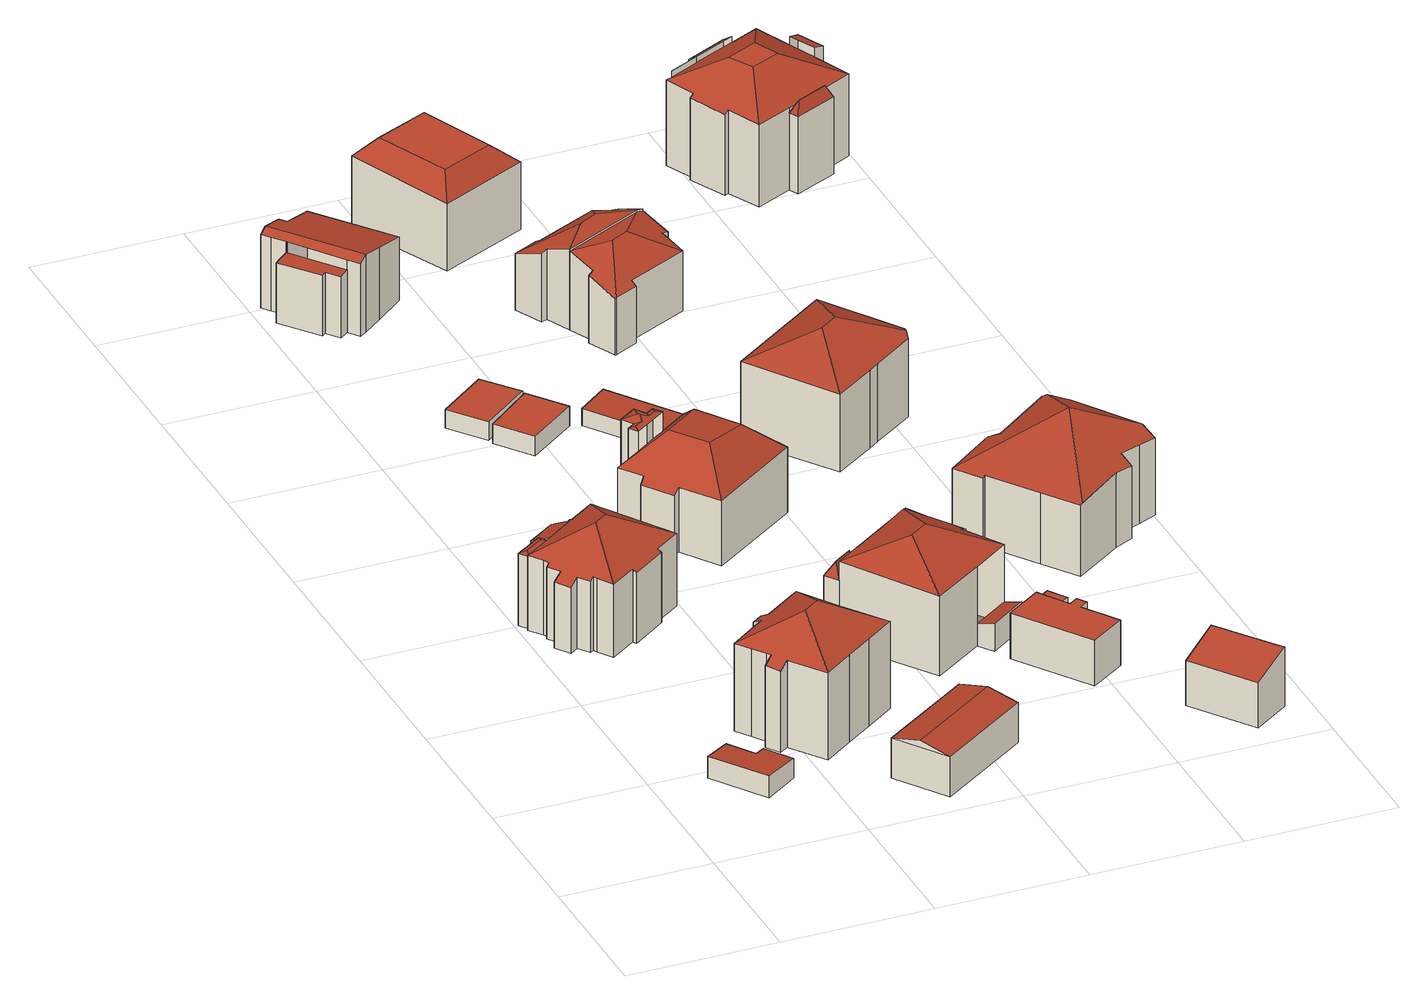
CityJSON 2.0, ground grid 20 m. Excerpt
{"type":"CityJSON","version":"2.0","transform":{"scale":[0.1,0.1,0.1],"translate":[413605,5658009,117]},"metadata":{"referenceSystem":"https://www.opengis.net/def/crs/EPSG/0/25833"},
"CityObjects":{
"building1":{"type":"Building","attributes":{"Dachtyp_tdc":"tdcPolyFlatRoof","Gemeindeschluessel":14612000,"Dachneigung":3.48,"QualitaetDacherkennung":64,"Geometrietyp2DReferenz":"3000","measuredHeight":2.97,"function":"31001_9998","roofType":"2100"},"geometry":[{"type":"Solid","lod":"2","boundaries":[[[[0,1,2,3]],[[1,4,5,2]],[[4,6,7,5]],[[6,8,9,7]],[[8,10,11,9]],[[10,0,3,11]],[[10,8,6,4,1,0]],[[3,2,5,7,9,11]]]],"semantics":{"surfaces":[{"type":"WallSurface"},{"type":"RoofSurface"},{"type":"GroundSurface"}],"values":[[0,0,0,0,0,0,1,2]]}}]},
"building2":{"type":"Building","attributes":{"Gemeindeschluessel":14612000,"Geometrietyp2DReferenz":"3000","function":"31001_9998","roofType":"9999"},"children":["building2-1","building2-2","building2-3"]},
"building2-1":{"type":"BuildingPart","attributes":{"Dachtyp_tdc":"tdcFreeFormRoof","Dachneigung":18.58,"QualitaetDacherkennung":23,"Geometrietyp2DReferenz":"3000","measuredHeight":10.17,"roofType":"5000"},"parents":["building2"],"geometry":[{"type":"MultiSurface","lod":"2","boundaries":[[[12,13,14,15]],[[13,16,17,18,14]],[[19,20,16,13]],[[19,13,12]],[[20,19,12,21]],[[20,21,22,16]],[[23,15,14,18]]],"semantics":{"surfaces":[{"type":"WallSurface"},{"type":"RoofSurface"},{"type":"GroundSurface"}],"values":[0,0,1,1,1,1,2]}}]},
"building2-2":{"type":"BuildingPart","attributes":{"Dachtyp_tdc":"tdcHipRoof","Dachneigung":30.37,"QualitaetDacherkennung":63,"Geometrietyp2DReferenz":"3000","measuredHeight":13.62,"roofType":"3200"},"parents":["building2"],"geometry":[{"type":"MultiSurface","lod":"2","boundaries":[[[24,25,26,27]],[[25,28,29,26]],[[28,30,31,29]],[[30,32,33,31]],[[32,34,35,33]],[[34,36,37,35]],[[36,38,39,37]],[[38,40,41,39]],[[40,42,43,41]],[[42,44,45,43]],[[44,46,47,45]],[[46,48,49,47]],[[48,50,51,49]],[[50,52,53,51]],[[52,54,55,53]],[[54,56,57,55]],[[56,58,59,57]],[[58,60,61,59]],[[60,62,63,61]],[[62,64,65,63]],[[64,66,67,65]],[[66,68,15,67]],[[68,12,15]],[[66,64,62,60,58,56,54,52,50,48,46,44,69]],[[34,32,70]],[[44,42,40,38,36,34,70,69]],[[32,30,28,25,24,71,72,68,66,69,70]],[[23,73,27,26,29,31,33,35,37,39,41,43,45,47,49,51,53,55,57,59,61,63,65,67,15]]],"semantics":{"surfaces":[{"type":"WallSurface"},{"type":"RoofSurface"},{"type":"GroundSurface"}],"values":[0,0,0,0,0,0,0,0,0,0,0,0,0,0,0,0,0,0,0,0,0,0,0,1,1,1,1,2]}}]},
"building2-3":{"type":"BuildingPart","attributes":{"Dachtyp_tdc":"tdcPolyFlatRoof","Dachneigung":27.55,"QualitaetDacherkennung":15,"Geometrietyp2DReferenz":"3000","measuredHeight":10.38,"roofType":"2100"},"parents":["building2"],"geometry":[{"type":"MultiSurface","lod":"2","boundaries":[[[17,74,75,18]],[[74,76,77,75]],[[76,78,79,77]],[[78,80,24,27,79]],[[80,78,76,74,17,22,81,82]],[[73,23,18,75,77,79,27]]],"semantics":{"surfaces":[{"type":"WallSurface"},{"type":"RoofSurface"},{"type":"GroundSurface"}],"values":[0,0,0,0,1,2]}}]},
"building3":{"type":"Building","attributes":{"Dachtyp_tdc":"tdcHipRoof","Gemeindeschluessel":14612000,"Dachneigung":27.73,"QualitaetDacherkennung":63,"Geometrietyp2DReferenz":"3000","measuredHeight":15.5,"function":"31001_9998","roofType":"3200"},"geometry":[{"type":"Solid","lod":"2","boundaries":[[[[83,84,85,86]],[[84,87,88,85]],[[87,89,90,88]],[[89,91,92,90]],[[91,93,94,92]],[[93,95,96,94]],[[95,97,98,96]],[[97,99,100,98]],[[99,101,102,100]],[[101,103,104,102]],[[103,105,106,104]],[[105,107,108,106]],[[107,109,110,108]],[[109,111,112,110]],[[111,113,114,112]],[[107,105,103,115]],[[93,91,89,87,84,83,116,113,117]],[[103,101,99,97,95,93,117,115]],[[113,111,109,107,115,117]],[[114,118,86,85,88,90,92,94,96,98,100,102,104,106,108,110,112]],[[113,116,118,114]],[[116,83,86,118]]]],"semantics":{"surfaces":[{"type":"WallSurface"},{"type":"RoofSurface"},{"type":"GroundSurface"}],"values":[[0,0,0,0,0,0,0,0,0,0,0,0,0,0,0,1,1,1,1,2,0,0]]}}]},
"building4":{"type":"Building","attributes":{"Dachtyp_tdc":"tdcGableRoof","Gemeindeschluessel":14612000,"Dachneigung":11.67,"QualitaetDacherkennung":85,"Geometrietyp2DReferenz":"3000","measuredHeight":6.37,"function":"31001_9998","roofType":"3100"},"geometry":[{"type":"Solid","lod":"2","boundaries":[[[[119,120,121,122]],[[120,123,124,121]],[[123,125,126,124]],[[125,119,122,126]],[[123,120,127]],[[119,125,128]],[[120,119,128,127]],[[125,123,127,128]],[[122,121,124,126]]]],"semantics":{"surfaces":[{"type":"WallSurface"},{"type":"RoofSurface"},{"type":"GroundSurface"}],"values":[[0,0,0,0,0,0,1,1,2]]}}]},
"building5":{"type":"Building","attributes":{"Dachtyp_tdc":"tdcPolyFlatRoof","Gemeindeschluessel":14612000,"Dachneigung":0,"QualitaetDacherkennung":71,"Geometrietyp2DReferenz":"3000","measuredHeight":2.47,"function":"31001_9998","roofType":"1000"},"geometry":[{"type":"Solid","lod":"2","boundaries":[[[[129,130,131,132]],[[130,133,134,131]],[[133,135,136,134]],[[135,129,132,136]],[[135,133,130,129]],[[132,131,134,136]]]],"semantics":{"surfaces":[{"type":"WallSurface"},{"type":"RoofSurface"},{"type":"GroundSurface"}],"values":[[0,0,0,0,1,2]]}}]},
"building6":{"type":"Building","attributes":{"Dachtyp_tdc":"tdcPolyFlatRoof","Gemeindeschluessel":14612000,"Dachneigung":0,"QualitaetDacherkennung":57,"Geometrietyp2DReferenz":"3000","measuredHeight":2.77,"function":"31001_9998","roofType":"1000"},"geometry":[{"type":"Solid","lod":"2","boundaries":[[[[137,138,139,140]],[[141,142,138,137]],[[142,143,139,138]],[[143,144,140,139]],[[144,141,137,140]],[[144,143,142,141]]]],"semantics":{"surfaces":[{"type":"GroundSurface"},{"type":"WallSurface"},{"type":"RoofSurface"}],"values":[[0,1,1,1,1,2]]}}]},
"building7":{"type":"Building","attributes":{"Gemeindeschluessel":14612000,"Geometrietyp2DReferenz":"3000","function":"31001_9998","roofType":"9999"},"children":["building7-1","building7-2"]},
"building7-1":{"type":"BuildingPart","attributes":{"Dachtyp_tdc":"tdcPolyFlatRoof","Dachneigung":7.54,"QualitaetDacherkennung":44,"Geometrietyp2DReferenz":"3000","measuredHeight":8.56,"roofType":"2100"},"parents":["building7"],"geometry":[{"type":"MultiSurface","lod":"2","boundaries":[[[145,146,147,148]],[[146,149,150,147]],[[149,151,152,150]],[[151,153,154,152]],[[153,155,156,154]],[[155,157,158,156]],[[157,155,153,151,149,146,145]],[[147,150,152,154,156,158,148]]],"semantics":{"surfaces":[{"type":"WallSurface"},{"type":"RoofSurface"},{"type":"GroundSurface"}],"values":[0,0,0,0,0,0,1,2]}}]},
"building7-2":{"type":"BuildingPart","attributes":{"Dachtyp_tdc":"tdcGableRoof","Dachneigung":13.08,"QualitaetDacherkennung":30,"Geometrietyp2DReferenz":"3000","measuredHeight":10.65,"roofType":"3100"},"parents":["building7"],"geometry":[{"type":"MultiSurface","lod":"2","boundaries":[[[159,160,161,158,157]],[[160,162,163,161]],[[162,164,165,163]],[[164,166,167,165]],[[166,168,169,167]],[[168,170,171,169]],[[170,172,173,171]],[[172,174,175,173]],[[174,176,177,175]],[[176,178,179,177]],[[178,180,181,179]],[[180,182,148,181]],[[182,145,148]],[[178,176,174,172,170,168,166]],[[166,164,162,160,159,182,180,178]],[[158,161,163,165,167,169,171,173,175,177,179,181,148]]],"semantics":{"surfaces":[{"type":"WallSurface"},{"type":"RoofSurface"},{"type":"GroundSurface"}],"values":[0,0,0,0,0,0,0,0,0,0,0,0,0,1,1,2]}}]},
"building8":{"type":"Building","attributes":{"Gemeindeschluessel":14612000,"Geometrietyp2DReferenz":"3000","function":"31001_9998","roofType":"9999"},"children":["building8-1","building8-2"]},
"building8-1":{"type":"BuildingPart","attributes":{"Dachtyp_tdc":"tdcCutTentRoof","Dachneigung":45.8,"QualitaetDacherkennung":54,"Geometrietyp2DReferenz":"3000","measuredHeight":13.41,"roofType":"9999"},"parents":["building8"],"geometry":[{"type":"MultiSurface","lod":"2","boundaries":[[[183,184,185,186]],[[184,187,188,185]],[[187,189,190,188]],[[189,191,192,190]],[[191,193,194,192]],[[193,195,196,194]],[[195,197,198,196]],[[197,199,200,198]],[[199,201,202,200]],[[201,203,204,202]],[[203,205,206,204]],[[205,207,208,206]],[[207,209,210,208]],[[209,211,212,210]],[[197,195,193,191,189,187,213,214]],[[199,197,214,215]],[[209,207,205,203,201,199,215,216]],[[187,184,183,211,209,216,213]],[[216,215,214,213]],[[186,185,188,190,192,194,196,198,200,202,204,206,208,210,212]]],"semantics":{"surfaces":[{"type":"WallSurface"},{"type":"RoofSurface"},{"type":"GroundSurface"}],"values":[0,0,0,0,0,0,0,0,0,0,0,0,0,0,1,1,1,1,1,2]}}]},
"building8-2":{"type":"BuildingPart","attributes":{"Dachtyp_tdc":"tdcFreeFormRoof","Dachneigung":16.87,"QualitaetDacherkennung":27,"Geometrietyp2DReferenz":"3000","measuredHeight":12.08,"roofType":"5000"},"parents":["building8"],"geometry":[{"type":"MultiSurface","lod":"2","boundaries":[[[217,218,219,220]],[[218,221,222,219]],[[221,223,224,222]],[[223,225,185,224]],[[225,226,183,186,185]],[[227,212,211]],[[227,228,229,212]],[[228,230,231,229]],[[230,217,220,231]],[[230,228,232,233]],[[228,227,232]],[[227,226,234,235,236,233,232]],[[226,225,223,234]],[[223,221,235,234]],[[221,218,237,236,235]],[[218,217,237]],[[217,230,233,236,237]],[[220,219,222,224,185,186,212,229,231]]],"semantics":{"surfaces":[{"type":"WallSurface"},{"type":"RoofSurface"},{"type":"GroundSurface"}],"values":[0,0,0,0,0,0,0,0,0,1,1,1,1,1,1,1,1,2]}}]},
"building9":{"type":"Building","attributes":{"Gemeindeschluessel":14612000,"Geometrietyp2DReferenz":"3000","function":"31001_9998","roofType":"9999"},"children":["building9-1","building9-2","building9-3","building9-4"]},
"building9-1":{"type":"BuildingPart","attributes":{"Dachtyp_tdc":"tdcFreeFormRoof","Dachneigung":59.12,"QualitaetDacherkennung":9,"Geometrietyp2DReferenz":"3000","measuredHeight":10.63,"roofType":"5000"},"parents":["building9"],"geometry":[{"type":"MultiSurface","lod":"2","boundaries":[[[238,239,240]],[[241,238,240,242]],[[241,242,243]],[[238,241,243,239]],[[244,245,246,247]],[[243,242,245,244]],[[242,240,246,245]],[[240,239,247,246]]],"semantics":{"surfaces":[{"type":"WallSurface"},{"type":"RoofSurface"},{"type":"GroundSurface"}],"values":[0,1,1,1,2,0,0,0]}}]},
"building9-2":{"type":"BuildingPart","attributes":{"Dachtyp_tdc":"tdcGableRoof","Dachneigung":43.12,"QualitaetDacherkennung":3,"Geometrietyp2DReferenz":"3000","measuredHeight":8.92,"roofType":"3100"},"parents":["building9"],"geometry":[{"type":"MultiSurface","lod":"2","boundaries":[[[248,249,250,251]],[[252,253,254,255]],[[253,248,251,254]],[[248,253,256]],[[249,248,256,257,258]],[[253,252,257,256]],[[251,250,259,255,254]]],"semantics":{"surfaces":[{"type":"WallSurface"},{"type":"RoofSurface"},{"type":"GroundSurface"}],"values":[0,0,0,0,1,1,2]}}]},
"building9-3":{"type":"BuildingPart","attributes":{"Dachtyp_tdc":"tdcHipRoof","Dachneigung":21.95,"QualitaetDacherkennung":55,"Geometrietyp2DReferenz":"3000","measuredHeight":14.05,"roofType":"3200"},"parents":["building9"],"geometry":[{"type":"MultiSurface","lod":"2","boundaries":[[[260,261,262,250,249]],[[261,263,264,262]],[[263,265,266,264]],[[265,267,268,266]],[[267,269,270,271,268]],[[272,273,274,275,276]],[[273,277,243,244,274]],[[278,279,252,255,247,239]],[[277,273,280]],[[269,267,265,263,261,260,281,282]],[[273,272,269,282,280]],[[281,279,278,277,280,282]],[[259,250,262,264,266,268,271,275,274,244,247,255]]],"semantics":{"surfaces":[{"type":"WallSurface"},{"type":"RoofSurface"},{"type":"GroundSurface"}],"values":[0,0,0,0,0,0,0,0,1,1,1,1,2]}}]},
"building9-4":{"type":"BuildingPart","attributes":{"Dachtyp_tdc":"tdcPolyFlatRoof","Dachneigung":18,"QualitaetDacherkennung":49,"Geometrietyp2DReferenz":"3000","measuredHeight":3.8,"roofType":"2100"},"parents":["building9"],"geometry":[{"type":"MultiSurface","lod":"2","boundaries":[[[283,276,275,284]],[[270,285,286,271]],[[285,283,284,286]],[[285,270,276,283]],[[284,275,271,286]]],"semantics":{"surfaces":[{"type":"WallSurface"},{"type":"RoofSurface"},{"type":"GroundSurface"}],"values":[0,0,0,1,2]}}]},
"building10":{"type":"Building","attributes":{"Dachtyp_tdc":"tdcPolyFlatRoof","Gemeindeschluessel":14612000,"Dachneigung":2.93,"QualitaetDacherkennung":63,"Geometrietyp2DReferenz":"3000","measuredHeight":2.53,"function":"31001_9998","roofType":"2100"},"geometry":[{"type":"Solid","lod":"2","boundaries":[[[[287,288,289,290]],[[288,291,292,289]],[[291,293,294,292]],[[293,287,290,294]],[[293,291,288,287]],[[290,289,292,294]]]],"semantics":{"surfaces":[{"type":"WallSurface"},{"type":"RoofSurface"},{"type":"GroundSurface"}],"values":[[0,0,0,0,1,2]]}}]},
"building11":{"type":"Building","attributes":{"Dachtyp_tdc":"tdcPolyFlatRoof","Gemeindeschluessel":14612000,"Dachneigung":0,"QualitaetDacherkennung":79,"Geometrietyp2DReferenz":"3000","measuredHeight":6.3,"function":"31001_9998","roofType":"1000"},"geometry":[{"type":"Solid","lod":"2","boundaries":[[[[295,296,297,298]],[[296,299,300,297]],[[299,301,302,300]],[[301,303,304,302]],[[303,305,306,304]],[[305,307,308,306]],[[307,309,310,308]],[[309,311,312,310]],[[311,313,314,312]],[[313,315,316,314]],[[315,317,318,316]],[[317,295,298,318]],[[317,315,313,311,309,307,305,303,301,299,296,295]],[[298,297,300,302,304,306,308,310,312,314,316,318]]]],"semantics":{"surfaces":[{"type":"WallSurface"},{"type":"RoofSurface"},{"type":"GroundSurface"}],"values":[[0,0,0,0,0,0,0,0,0,0,0,0,1,2]]}}]},
"building12":{"type":"Building","attributes":{"Dachtyp_tdc":"tdcPolyFlatRoof","Gemeindeschluessel":14612000,"Dachneigung":0,"QualitaetDacherkennung":38,"Geometrietyp2DReferenz":"3000","measuredHeight":5.96,"function":"31001_9998","roofType":"1000"},"geometry":[{"type":"Solid","lod":"2","boundaries":[[[[319,320,321,322]],[[320,323,324,321]],[[323,325,326,324]],[[325,319,322,326]],[[325,323,320,319]],[[322,321,324,326]]]],"semantics":{"surfaces":[{"type":"WallSurface"},{"type":"RoofSurface"},{"type":"GroundSurface"}],"values":[[0,0,0,0,1,2]]}}]},
"building13":{"type":"Building","attributes":{"Dachtyp_tdc":"tdcPolyFlatRoof","Gemeindeschluessel":14612000,"Dachneigung":18.87,"QualitaetDacherkennung":74,"Geometrietyp2DReferenz":"3000","measuredHeight":8.17,"function":"31001_9998","roofType":"2100"},"geometry":[{"type":"Solid","lod":"2","boundaries":[[[[327,328,329,330]],[[328,331,332,329]],[[331,333,334,332]],[[333,335,336,334]],[[335,327,330,336]],[[335,333,331,328,327]],[[330,329,332,334,336]]]],"semantics":{"surfaces":[{"type":"WallSurface"},{"type":"RoofSurface"},{"type":"GroundSurface"}],"values":[[0,0,0,0,0,1,2]]}}]},
"building14":{"type":"Building","attributes":{"Gemeindeschluessel":14612000,"Geometrietyp2DReferenz":"3000","function":"31001_9998","roofType":"9999"},"children":["building14-1","building14-2"]},
"building14-1":{"type":"BuildingPart","attributes":{"Dachtyp_tdc":"tdcFreeFormRoof","Dachneigung":26.65,"QualitaetDacherkennung":18,"Geometrietyp2DReferenz":"3000","measuredHeight":5.58,"roofType":"5000"},"parents":["building14"],"geometry":[{"type":"MultiSurface","lod":"2","boundaries":[[[337,338,339,340]],[[338,341,342,339]],[[341,343,344,342]],[[345,343,341]],[[346,345,341,338]],[[346,338,337]],[[345,346,337,343]],[[339,342,344,340]]],"semantics":{"surfaces":[{"type":"WallSurface"},{"type":"RoofSurface"},{"type":"GroundSurface"}],"values":[0,0,0,1,1,1,1,2]}}]},
"building14-2":{"type":"BuildingPart","attributes":{"Dachtyp_tdc":"tdcCutTentRoof","Dachneigung":1.05,"QualitaetDacherkennung":61,"Geometrietyp2DReferenz":"3000","measuredHeight":12.23,"roofType":"9999"},"parents":["building14"],"geometry":[{"type":"MultiSurface","lod":"2","boundaries":[[[347,348,349,350]],[[348,351,352,349]],[[351,353,340,352]],[[353,337,340]],[[354,355,356,344,343]],[[355,357,358,356]],[[357,347,350,358]],[[357,355,354,353,351,359,360]],[[347,357,360,361]],[[348,347,361,362]],[[351,348,362,359]],[[362,361,360,359]],[[350,349,352,340,344,356,358]]],"semantics":{"surfaces":[{"type":"WallSurface"},{"type":"RoofSurface"},{"type":"GroundSurface"}],"values":[0,0,0,0,0,0,0,1,1,1,1,1,2]}}]},
"building15":{"type":"Building","attributes":{"Dachtyp_tdc":"tdcHipRoof","Gemeindeschluessel":14612000,"Dachneigung":34.78,"QualitaetDacherkennung":43,"Geometrietyp2DReferenz":"3000","measuredHeight":11.59,"function":"31001_9998","roofType":"3200"},"geometry":[{"type":"Solid","lod":"2","boundaries":[[[[363,364,365,366]],[[364,367,368,365]],[[367,369,370,368]],[[369,371,372,370]],[[371,373,374,372]],[[373,375,376,374]],[[375,377,378,376]],[[377,379,380,378]],[[379,381,382,380]],[[381,383,384,382]],[[383,363,366,384]],[[379,377,375,373,385]],[[371,369,367,364,363,386]],[[373,371,386,385]],[[363,383,381,379,385,386]],[[366,365,368,370,372,374,376,378,380,382,384]]]],"semantics":{"surfaces":[{"type":"WallSurface"},{"type":"RoofSurface"},{"type":"GroundSurface"}],"values":[[0,0,0,0,0,0,0,0,0,0,0,1,1,1,1,2]]}}]},
"building16":{"type":"Building","attributes":{"Dachtyp_tdc":"tdcHipRoof","Gemeindeschluessel":14612000,"Dachneigung":34.89,"QualitaetDacherkennung":44,"Geometrietyp2DReferenz":"3000","measuredHeight":11.41,"function":"31001_9998","roofType":"3200"},"geometry":[{"type":"Solid","lod":"2","boundaries":[[[[387,388,389,390]],[[388,391,392,389]],[[391,393,394,392]],[[393,395,374,394]],[[395,396,372,374]],[[396,397,370,372]],[[397,398,399,370]],[[398,400,401,399]],[[400,402,403,401]],[[402,404,405,403]],[[404,406,407,405]],[[406,387,390,407]],[[402,400,398,397,396,408]],[[395,393,391,388,387,409]],[[396,395,409,408]],[[387,406,404,402,408,409]],[[390,389,392,394,374,372,370,399,401,403,405,407]]]],"semantics":{"surfaces":[{"type":"WallSurface"},{"type":"RoofSurface"},{"type":"GroundSurface"}],"values":[[0,0,0,0,0,0,0,0,0,0,0,0,1,1,1,1,2]]}}]},
"building17":{"type":"Building","attributes":{"Dachtyp_tdc":"tdcFreeFormRoof","Gemeindeschluessel":14612000,"Dachneigung":25.95,"QualitaetDacherkennung":64,"Geometrietyp2DReferenz":"3000","measuredHeight":14.13,"function":"31001_9998","roofType":"5000"},"geometry":[{"type":"Solid","lod":"2","boundaries":[[[[410,411,412,413]],[[411,414,415,412]],[[414,416,417,415]],[[416,418,419,417]],[[418,420,421,419]],[[420,422,423,421]],[[422,410,413,423]],[[424,414,411,425]],[[426,410,422]],[[425,411,410,426]],[[418,416,424,425,426,422,420]],[[416,414,424]],[[413,412,415,417,419,421,423]]]],"semantics":{"surfaces":[{"type":"WallSurface"},{"type":"RoofSurface"},{"type":"GroundSurface"}],"values":[[0,0,0,0,0,0,0,1,1,1,1,0,2]]}}]},
"building18":{"type":"Building","attributes":{"Dachtyp_tdc":"tdcFreeFormRoof","Gemeindeschluessel":14612000,"Dachneigung":24.63,"QualitaetDacherkennung":23,"Geometrietyp2DReferenz":"3000","measuredHeight":14.99,"function":"31001_9998","roofType":"5000"},"geometry":[{"type":"Solid","lod":"2","boundaries":[[[[427,428,429,430]],[[428,431,432,429]],[[431,433,434,432]],[[433,435,436,434]],[[435,437,438,436]],[[437,439,440,438]],[[439,441,442,440]],[[441,443,444,442]],[[443,445,446,444]],[[445,447,448,446]],[[447,449,450,448]],[[449,451,452,450]],[[451,453,454,452]],[[453,455,456,454]],[[455,427,430,456]],[[449,457,458,427,455,453,451]],[[458,459,435,433,431,428,427]],[[460,437,459,458]],[[443,441,439,460,458,457,447,445]],[[437,435,459]],[[439,437,460]],[[449,447,457]],[[430,429,432,434,436,438,440,442,444,446,448,450,452,454,456]]]],"semantics":{"surfaces":[{"type":"WallSurface"},{"type":"RoofSurface"},{"type":"GroundSurface"}],"values":[[0,0,0,0,0,0,0,0,0,0,0,0,0,0,0,1,1,1,1,0,0,0,2]]}}]},
"building19":{"type":"Building","attributes":{"Gemeindeschluessel":14612000,"Geometrietyp2DReferenz":"3000","function":"31001_9998","roofType":"9999"},"children":["building19-1","building19-2","building19-3","building19-4"]},
"building19-1":{"type":"BuildingPart","attributes":{"Dachtyp_tdc":"tdcCutTentRoof","Dachneigung":29.73,"QualitaetDacherkennung":63,"Geometrietyp2DReferenz":"3000","measuredHeight":14.59,"roofType":"9999"},"parents":["building19"],"geometry":[{"type":"MultiSurface","lod":"2","boundaries":[[[461,462,463,464]],[[462,465,466,463]],[[465,467,468,466]],[[467,469,468]],[[470,471,472,473]],[[471,474,475,472]],[[476,477,478,479]],[[477,480,481,478]],[[480,482,481]],[[483,484,485]],[[483,486,487,484]],[[486,488,489,487]],[[488,490,491,489]],[[490,461,464,491]],[[471,470,469,467,465,492,493]],[[477,476,474,471,493,494]],[[486,483,480,477,494,495]],[[465,462,461,490,488,486,495,492]],[[495,494,493,492]],[[464,463,466,468,473,472,475,479,478,481,484,487,489,491]]],"semantics":{"surfaces":[{"type":"WallSurface"},{"type":"RoofSurface"},{"type":"GroundSurface"}],"values":[0,0,0,0,0,0,0,0,0,0,0,0,0,0,1,1,1,1,1,2]}}]},
"building19-2":{"type":"BuildingPart","attributes":{"Dachtyp_tdc":"tdcPolyFlatRoof","Dachneigung":34.37,"QualitaetDacherkennung":21,"Geometrietyp2DReferenz":"3000","measuredHeight":12.56,"roofType":"2100"},"parents":["building19"],"geometry":[{"type":"MultiSurface","lod":"2","boundaries":[[[496,497,468,469]],[[497,498,499,468]],[[498,500,501,499]],[[500,502,503,501]],[[502,504,470,473,503]],[[502,500,498,497,496,504]],[[473,468,499,501,503]]],"semantics":{"surfaces":[{"type":"WallSurface"},{"type":"RoofSurface"},{"type":"GroundSurface"}],"values":[0,0,0,0,0,1,2]}}]},
"building19-3":{"type":"BuildingPart","attributes":{"Dachtyp_tdc":"tdcFreeFormRoof","Dachneigung":66.61,"QualitaetDacherkennung":26,"Geometrietyp2DReferenz":"3000","measuredHeight":12.21,"roofType":"5000"},"parents":["building19"],"geometry":[{"type":"MultiSurface","lod":"2","boundaries":[[[482,505,506,481]],[[505,507,508,506]],[[507,485,484,508]],[[509,485,507]],[[510,509,507,505]],[[510,505,482]],[[509,510,482,485]],[[506,508,484,481]]],"semantics":{"surfaces":[{"type":"WallSurface"},{"type":"RoofSurface"},{"type":"GroundSurface"}],"values":[0,0,0,1,1,1,1,2]}}]},
"building19-4":{"type":"BuildingPart","attributes":{"Dachtyp_tdc":"tdcPolyFlatRoof","Dachneigung":14.74,"QualitaetDacherkennung":61,"Geometrietyp2DReferenz":"3000","measuredHeight":12.71,"roofType":"2100"},"parents":["building19"],"geometry":[{"type":"MultiSurface","lod":"2","boundaries":[[[511,475,474]],[[511,512,513,475]],[[512,514,515,513]],[[514,516,479,515]],[[516,476,479]],[[516,514,512,511]],[[475,513,515,479]]],"semantics":{"surfaces":[{"type":"WallSurface"},{"type":"RoofSurface"},{"type":"GroundSurface"}],"values":[0,0,0,0,0,1,2]}}]}
},
"vertices":[
[118,107,35],[69,178,35],[69,178,5],[118,107,5],[102,200,33],[102,200,5],[126,165,33],[126,165,5],[139,174,32],[139,174,5],[163,138,32],[163,138,5],
[14,588,100],[5,601,100],[5,601,1],[14,588,1],[42,626,100],[42,626,97],[42,626,1],[16,599,103],[40,615,103],[51,613,100],[46,621,100],[51,613,1],
[85,643,101],[91,647,102],[91,647,1],[85,643,1],[93,644,104],[93,644,1],[108,654,104],[108,654,1],[127,668,104],[127,668,1],[196,569,101],[196,569,1],[161,544,101],[161,544,1],[164,540,98],[164,540,1],[118,507,98],[118,507,1],[115,512,101],[115,512,1],[80,488,101],[80,488,1],[67,507,102],[67,507,1],[64,512,102],[64,512,1],[59,509,99],[59,509,1],[48,524,99],[48,524,1],[37,516,91],[37,516,1],[24,536,92],[24,536,1],[35,543,100],[35,543,1],[24,559,100],[24,559,1],[28,562,103],[28,562,1],[24,568,104],[24,568,1],[11,586,104],[11,586,1],[14,588,104],[93,572,138],[111,585,138],[88,640,104],[51,613,104],[88,640,1],
[36,635,92],[36,635,1],[73,661,92],[73,661,1],[79,653,97],[79,653,1],[85,643,103],[51,613,105],[88,640,105],
[172,199,117],[160,217,118],[160,217,5],[172,199,5],[171,225,126],[171,225,5],[167,230,126],[167,230,5],[155,247,126],[155,247,5],[141,267,126],[141,267,5],[191,303,126],[191,303,5],[185,312,120],[185,312,5],[199,323,120],[199,323,5],[206,314,126],[206,314,5],[256,349,126],[256,349,5],[290,301,125],[290,301,5],[332,243,125],[332,243,5],[293,215,125],[293,215,5],[257,190,125],[257,190,5],[217,161,125],[217,161,5],[248,267,160],[184,207,125],[226,251,160],[184,207,5],
[266,85,65],[390,170,65],[390,170,10],[266,85,10],[437,102,65],[437,102,10],[313,17,65],[313,17,10],[413,137,74],[289,52,74],
[142,1011,27],[106,1058,27],[106,1058,2],[142,1011,2],[171,1108,27],[171,1108,2],[208,1062,27],[208,1062,2],
[143,1001,3],[206,1052,3],[243,1003,3],[178,954,3],[143,1001,30],[206,1052,30],[243,1003,30],[178,954,30],
[85,1304,91],[73,1295,89],[73,1295,5],[85,1304,5],[60,1312,89],[60,1312,5],[55,1308,88],[55,1308,5],[16,1357,88],[16,1357,5],[21,1361,89],[21,1361,5],[34,1370,91],[34,1370,5],
[34,1370,106],[34,1371,106],[34,1371,5],[22,1386,106],[22,1386,5],[13,1397,106],[13,1397,5],[22,1404,112],[22,1404,5],[48,1425,104],[48,1425,5],[55,1416,104],[55,1416,5],[94,1446,93],[94,1446,5],[171,1348,93],[171,1348,5],[132,1317,104],[132,1317,5],[106,1296,112],[106,1296,5],[96,1289,105],[96,1289,5],[85,1304,105],
[279,805,95],[279,806,94],[279,806,5],[279,805,5],[317,832,95],[317,832,5],[338,801,95],[338,801,5],[344,806,87],[344,806,5],[372,766,87],[372,766,5],[365,761,95],[365,761,5],[400,712,95],[400,712,5],[279,628,94],[279,628,5],[245,678,94],[245,678,5],[238,673,86],[238,673,5],[211,713,86],[211,713,5],[217,718,94],[217,718,5],[196,748,94],[196,748,5],[234,774,94],[234,774,5],[307,776,134],[345,721,134],[290,689,139],[257,736,139],
[226,808,121],[250,825,121],[250,825,5],[226,808,5],[260,810,121],[260,810,5],[271,817,121],[271,817,5],[279,806,121],[279,805,121],[234,774,121],[226,786,121],[226,786,5],[236,793,121],[236,793,5],[235,784,123],[246,791,123],[269,807,123],[259,800,123],[248,802,126],[247,804,126],
[364,442,107],[370,433,89],[357,451,89],[341,426,107],[326,429,89],[338,411,89],[338,411,1],[326,429,1],[357,451,1],[370,433,1],
[448,513,65],[460,496,65],[460,496,1],[448,513,1],[428,473,63],[415,491,63],[415,491,1],[428,473,1],[439,507,90],[451,489,90],[457,494,73],[457,494,1],
[460,496,114],[478,471,112],[478,471,1],[482,474,109],[482,474,1],[511,433,108],[511,433,1],[503,428,112],[503,428,1],[537,378,110],[537,378,31],[537,378,1],[487,343,110],[419,296,110],[419,296,1],[487,343,1],[487,343,31],[338,411,115],[370,433,115],[428,473,115],[424,393,141],[457,494,115],[450,411,141],
[501,323,39],[501,323,1],[551,358,39],[551,358,1],
[259,1003,23],[298,1030,26],[298,1030,0],[259,1003,0],[388,903,26],[388,903,0],[349,875,23],[349,875,0],
[573,189,72],[507,286,72],[507,286,9],[573,189,9],[506,288,72],[506,288,9],[547,316,72],[547,316,9],[554,320,72],[554,320,9],[557,315,72],[557,315,9],[573,291,72],[573,291,9],[580,280,72],[580,280,9],[592,288,72],[592,288,9],[600,275,72],[600,275,9],[589,267,72],[589,267,9],[620,221,72],[620,221,9],
[573,291,69],[557,315,69],[557,315,10],[573,291,10],[569,323,69],[569,323,10],[585,299,69],[585,299,10],
[695,123,101],[725,82,101],[725,82,19],[695,123,19],[755,41,101],[755,41,19],[706,7,81],[706,7,19],[648,89,81],[648,89,19],
[225,1545,57],[217,1562,57],[217,1562,6],[225,1545,6],[250,1577,57],[250,1577,6],[258,1560,57],[258,1560,6],[246,1565,62],[229,1557,62],
[368,1443,99],[250,1388,98],[250,1388,6],[368,1443,6],[186,1527,104],[186,1527,6],[225,1545,104],[258,1560,104],[270,1566,104],[270,1566,6],[305,1582,104],[305,1582,6],[216,1516,128],[289,1549,128],[331,1452,126],[261,1420,126],
[408,1321,89],[422,1292,102],[422,1292,6],[408,1321,6],[431,1296,99],[431,1296,6],[448,1261,114],[448,1261,6],[439,1257,117],[439,1257,6],[329,1204,117],[329,1204,6],[314,1237,103],[314,1237,6],[306,1234,100],[306,1234,6],[288,1272,84],[288,1272,6],[321,1288,84],[321,1288,6],[325,1281,89],[325,1281,6],[362,1247,122],[387,1260,122],
[357,1129,84],[356,1129,83],[356,1129,6],[357,1129,6],[338,1167,99],[338,1167,6],[345,1171,102],[345,1171,6],[329,1204,115],[439,1257,115],[448,1261,112],[465,1225,98],[465,1225,6],[456,1221,101],[456,1221,6],[470,1192,89],[470,1192,6],[387,1152,89],[387,1152,6],[390,1145,84],[390,1145,6],[406,1211,120],[382,1199,120],
[416,891,112],[556,989,112],[556,989,3],[416,891,3],[626,889,110],[626,889,3],[621,864,110],[621,864,3],[565,825,110],[565,825,3],[551,815,110],[551,815,3],[496,777,110],[496,777,3],[624,877,114],[539,893,144],[514,876,144],
[554,575,104],[620,622,107],[620,622,8],[554,575,8],[631,608,117],[631,608,8],[689,649,120],[689,649,8],[707,662,121],[707,662,8],[741,655,112],[741,655,8],[797,530,114],[797,530,8],[772,519,116],[772,519,8],[743,507,118],[743,507,8],[750,491,108],[750,491,8],[725,479,110],[725,479,8],[659,433,106],[659,433,8],[627,478,106],[627,478,8],[582,542,106],[582,542,8],[579,539,104],[579,539,8],[662,435,107],[702,568,158],[713,660,123],[788,549,125],
[598,1469,120],[603,1472,123],[603,1472,7],[598,1469,7],[585,1511,125],[585,1511,7],[594,1515,124],[594,1515,7],[594,1515,125],[691,1561,125],[730,1579,125],[730,1579,7],[691,1561,7],[753,1531,123],[753,1531,7],[770,1495,122],[793,1446,120],[793,1446,7],[770,1495,7],[754,1427,120],[754,1427,7],[754,1427,113],[697,1401,120],[697,1401,7],[697,1401,113],[648,1378,120],[648,1378,7],[627,1422,122],[627,1422,7],[622,1419,118],[622,1419,7],[655,1486,153],[698,1506,153],[712,1472,153],[673,1454,153],
[594,1515,133],[594,1515,132],[634,1535,132],[634,1535,7],[629,1546,124],[629,1546,7],[685,1573,124],[685,1573,7],[691,1561,133],
[760,1414,113],[760,1414,7],[703,1388,113],[703,1388,7],[707,1397,130],[750,1418,129],
[753,1531,135],[766,1538,131],[766,1538,7],[784,1502,130],[784,1502,7],[770,1495,135]
]}
